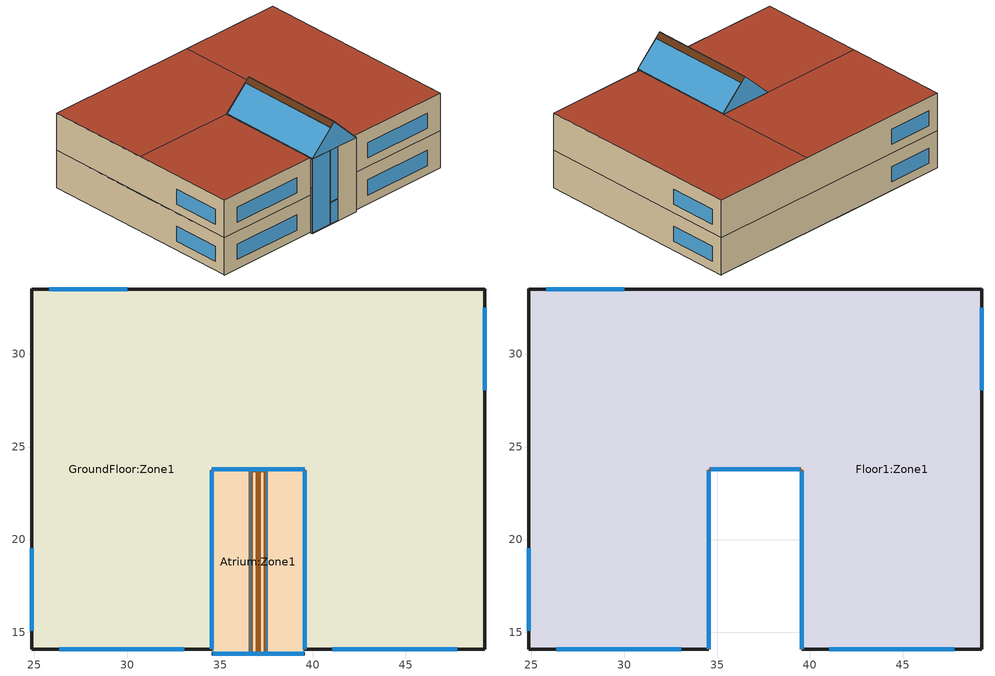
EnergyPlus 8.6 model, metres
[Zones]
GroundFloor:Zone1
 floor ground (Best practice Ground floor Medium weight): 49.27,14.08 39.56,14.08 39.56,23.79 49.27,23.79 z0; 49.27,23.79 34.56,23.79 34.56,33.49 49.27,33.49 z0; 34.56,14.08 24.85,14.08 24.85,33.49 34.56,33.49 z0
 wall outside (Best practice Wall Medium weight): 39.56,14.08 49.27,14.08 49.27,33.49 24.85,33.49 24.85,14.08 34.56,14.08 z0:3.5
 wall to Atrium:Zone1 (Best practice Semi-exposed wall Medium weight): 34.56,14.08 34.56,23.78 / 34.56,23.79 39.56,23.79 / 39.56,23.78 39.56,14.08 z0:3.5
 window x3 (1001): 49.27,28.03 49.27,32.48 / 24.85,19.54 24.85,15.09 z0.84:2.26
 window x4 (1001): 30,33.49 25.81,33.49 z0.84:2.26
 window (1001): 26.35,14.08 33.06,14.08 / 41.05,14.08 47.77,14.08 z0.84:2.26
 window inside (1002): 34.56,14.13 34.56,23.69 / 34.65,23.79 39.46,23.79 / 39.56,23.69 39.56,14.13 z0.55:2.45
 door inside (Holes and vents): 34.56,14.09 34.56,23.73 / 34.61,23.79 39.5,23.79 / 39.56,23.73 39.56,14.09 z2.99:3.49
Atrium:Zone1
 floor ground (Ireland Ground floor Medium weight): 39.56,13.84 34.56,13.84 34.56,23.78 39.56,23.78 z0
 wall outside (Ireland Wall Medium weight): 34.56,13.84,0 39.56,13.84,0 39.56,13.84,7 37.06,13.84,9.5 34.56,13.84,7; 39.56,23.78,7 34.56,23.78,7 37.06,23.78,9.5
 wall to Floor1:Zone1 (Best practice Semi-exposed wall Medium weight_Rev): 34.56,23.78 34.56,14.08 / 39.56,23.79 34.56,23.79 / 39.56,14.08 39.56,23.78 z3.5:7
 window inside (1002): 34.56,23.69 34.56,14.13 / 39.56,14.13 39.56,23.69 z4.05:5.93; 39.46,23.79 34.65,23.79 z4.05:5.94
 window (1001): 36.66,13.84 37.46,13.84 z2.12:6.94; 36.66,13.84 37.46,13.84 z0.04:2.04; 34.61,13.84,6.98 39.5,13.84,6.98 37.06,13.84,9.43; 39.55,23.78,7 34.57,23.78,7 37.06,23.78,9.5
 window x2 (1001): 34.65,13.84 36.57,13.84 z0.04:6.94
 door inside (Holes and vents): 34.56,23.73 34.56,14.09 / 39.56,14.09 39.56,23.73 z6.47:6.97; 39.5,23.79 34.61,23.79 z6.48:6.98
 door (Holes and vents): 37.48,13.84,9.08 37.48,23.73,9.08 37.1,23.73,9.46 37.1,13.84,9.46; 36.67,23.73,9.11 36.67,13.84,9.11 37.02,13.84,9.46 37.02,23.73,9.46
 roof outside (Uninsulated Pitched roof Lightweight): 39.56,13.84,7 39.56,23.78,7 37.06,23.78,9.5 37.06,13.84,9.5; 34.56,23.78,7 34.56,13.84,7 37.06,13.84,9.5 37.06,23.78,9.5
 skylight (1003): 39.51,13.88,7.04 39.51,23.69,7.04 37.51,23.69,9.05 37.51,13.88,9.05; 34.6,23.69,7.04 34.6,13.88,7.04 36.64,13.88,9.08 36.64,23.69,9.08
Floor1:Zone1
 floor to GroundFloor:Zone1 (1OOmm concrete slab_Reversed_Rev): 34.56,14.08 24.85,14.08 24.85,23.79 34.56,23.79 z3.5; 39.56,23.79 24.85,23.79 24.85,33.49 39.56,33.49 z3.5; 49.27,14.08 39.56,14.08 39.56,33.49 49.27,33.49 z3.5
 wall outside (Best practice Wall Medium weight): 39.56,14.08 49.27,14.08 49.27,33.49 24.85,33.49 24.85,14.08 34.56,14.08 z3.5:7
 window x3 (1001): 49.27,28.03 49.27,32.48 / 24.85,19.54 24.85,15.09 z4.34:5.76
 window x4 (1001): 30,33.49 25.81,33.49 z4.34:5.76
 window (1001): 26.35,14.08 33.06,14.08 / 41.05,14.08 47.77,14.08 z4.34:5.76
 roof outside (Best practice Flat roof Medium weight): 24.85,14.08 34.56,14.08 34.56,23.79 24.85,23.79 z7; 24.85,23.79 39.56,23.79 39.56,33.49 24.85,33.49 z7; 39.56,14.08 49.27,14.08 49.27,33.49 39.56,33.49 z7
[Site:Location]
Untitled (O1-O1:31-12)  (01-01:31-12): Latitude=53.43; Longitude=-6.25; Time Zone=0; Elevation {m}=85
[Site:GroundTemperature:BuildingSurface]
14, 14, 14, 14, 14, 14, 14, 14, 14, 14, 14, 14
[Site:GroundTemperature:Deep]
14, 14, 14, 14, 14, 14, 14, 14, 14, 14, 14, 14
[Site:GroundTemperature:Shallow]
14, 14, 14, 14, 14, 14, 14, 14, 14, 14, 14, 14
[Site:GroundTemperature:FCfactorMethod]
January FCfactorMethod ground temperature {C}=5.34; Februry FCfactorMethod ground temperature {C}=4.9; March FCfactorMethod ground temperature {C}=5.68; April FCfactorMethod ground temperature {C}=6.89; May FCfactorMethod ground temperature {C}=10.07; June FCfactorMethod ground temperature {C}=12.52; July FCfactorMethod ground temperature {C}=14.17; August FCfactorMethod ground temperature {C}=14.68; September FCfactorMethod ground temperature {C}=13.82; October FCfactorMethod ground temperature {C}=11.92; November FCfactorMethod ground temperature {C}=9.37; December FCfactorMethod ground temperature {C}=7.01
[Site:GroundReflectance]
0.2, 0.2, 0.2, 0.2, 0.2, 0.2, 0.2, 0.2, 0.2, 0.2, 0.2, 0.2
[Site:GroundReflectance:SnowModifier]
1, 1
[SizingPeriod:DesignDay] Day of Month=15; Humidity Condition Type=WetBulb; Barometric Pressure {N/M**2}=100308; Wind Direction {Degrees N=0, S=180}=0; Rain Indicator=No; Snow on ground indicator=No
Name | Month | Day Type -- used for schedules | Maximum Dry-Bulb Temperature {C} | Daily Dry-Bulb Temperature Range {C} | Wetbulb at Maximum Dry-Bulb{C} | Wind Speed {m/s} | Daylight Savings Time Indicator | Solar Model Indicator | Clearness {0.0 to 1.2} | Max Dry-Bulb {C} | Daily Temp Range {C} | Wet-Bulb at Max {C} | Wind Speed {M/Sec} | Clearness {0.0 to 1.2} - gives no sun (but does include long wave radiant heat exchange with sky)
Summer Design Day in Untitled (O1-O1:31-12) Jul | 7 | SummerDesignDay | 22 | 7.1 | 17.1 | 0 | Yes | ASHRAEClearSky | 0.98
Winter Design Day in Untitled (O1-O1:31-12) | 1 | WinterDesignDay |  |  |  |  | No |  |  | -2.7 | 0 | -2.7 | 17 | 0
[Building]
Building: North Axis=0; Terrain=Suburbs; Loads Convergence Tolerance=.04; Temperature Convergence Tolerance=.4; Solar Distribution=FullExterior; Maximum number of warmup days=25; Minimum number of warmup days=6
[Material:NoMass] Roughness=Rough; Thermal Emittance=0.9; Solar Absorptance=0.7; Visible Absorptance=0.7
Name | Resistance {m2-K/w}
11_RVAL_3 | .18
17_RVAL_2 | .15
[Construction]
Best practice Ground floor Medium weight: Urea Formaldehyde Foam_O2393, Cast Concrete_O1, Floor/Roof Screed_OO7, Timber Flooring_OO3
1OOmm concrete slab_Reversed_Rev: Cast Concrete (Dense)_O1
Best practice Wall Medium weight; Best practice Semi-exposed wall Medium weight: Brickwork Outer_O1O5, XPS Extruded Polystyrene  - CO2 Blowing_O1182, Concrete Block (Medium)_O1, Gypsum Plastering_OO13
Best practice Semi-exposed wall Medium weight_Rev: Gypsum Plastering_OO13, Concrete Block (Medium)_O1, XPS Extruded Polystyrene  - CO2 Blowing_O1182, Brickwork Outer_O1O5
Holes and vents: Holes and vents_O2
Best practice Flat roof Medium weight: Asphalt 1_OO1, MW Glass Wool (rolls)_O2512, 11_RVAL_3, Plasterboard_OO13
Ireland Wall Medium weight: Brickwork Outer_O1, XPS Extruded Polystyrene  - CO2 Blowing_OO674, Concrete Block (Medium)_O1, Gypsum Plastering_OO13
Ireland Ground floor Medium weight: Urea Formaldehyde Foam_O1327, Cast Concrete_O1, Floor/Roof Screed_OO7, Timber Flooring_OO3
Uninsulated Pitched roof Lightweight: Clay Tile (roofing)_OO25, 17_RVAL_2, Roofing Felt_OOO5
1001; 1002; 1003: 3, 1001, 3
[WindowMaterial:Gas]
1001: Gas type (Air - Argon - Krypton - Xenon - SF6 - Custom)=Air; Thickness {m}=.006
[WindowMaterial:Glazing]
3: Optical data type {SpectralAverage or Spectral}=SpectralAverage; Thickness {m}=.006; Solar transmittance at normal incidence=.775; Solar reflectance at normal incidence: front side=.071; Solar reflectance at normal incidence: back side=.071; Visible transmittance at normal incidence=.881; Visible reflectance at normal incidence: front side=.08; Visible reflectance at normal incidence: back side=.08; IR transmittance at normal incidence=0; IR emissivity: front side=.84; IR emissivity: back side=.84; Conductivity {W/m-K}=.9; Dirt Correction Factor for Solar and Visible Transmittance=1
[Material] Roughness=Rough; Thermal Emittance=0.9
Name | Thickness {m} | Conductivity {w/m-K} | Density {kg/m3} | Specific Heat {J/kg-K} | Solar Absorptance | Visible Absorptance
Urea Formaldehyde Foam_O2393 | .2393 | 0.04 | 10 | 1400 | 0.6 | 0.6
Cast Concrete_O1 | .1 | 1.13 | 2000 | 1000 | 0.6 | 0.6
Floor/Roof Screed_OO7 | .07 | 0.41 | 1200 | 840 | 0.73 | 0.73
Timber Flooring_OO3 | .03 | 0.14 | 650 | 1200 | 0.78 | 0.78
Cast Concrete (Dense)_O1 | .1 | 1.4 | 2100 | 840 | 0.6 | 0.6
Brickwork Outer_O1O5 | .105 | 0.84 | 1700 | 800 | 0.7 | 0.7
XPS Extruded Polystyrene  - CO2 Blowing_O1182 | .1182 | 0.034 | 35 | 1400 | 0.6 | 0.6
Concrete Block (Medium)_O1 | .1 | 0.51 | 1400 | 1000 | 0.6 | 0.6
Gypsum Plastering_OO13 | .013 | 0.4 | 1000 | 1000 | 0.5 | 0.5
Holes and vents_O2 | .2 | 0.1 | 12 | 840 | 0.7 | 0.7
Asphalt 1_OO1 | .01 | 0.7 | 2100 | 1000 | 0.85 | 0.9
MW Glass Wool (rolls)_O2512 | .2512 | 0.04 | 12 | 840 | 0.6 | 0.6
Plasterboard_OO13 | .013 | 0.25 | 2800 | 896 | 0.5 | 0.5
Brickwork Outer_O1 | .1 | 0.84 | 1700 | 800 | 0.7 | 0.7
XPS Extruded Polystyrene  - CO2 Blowing_OO674 | .0674 | 0.034 | 35 | 1400 | 0.6 | 0.6
Urea Formaldehyde Foam_O1327 | .1327 | 0.04 | 10 | 1400 | 0.6 | 0.6
Clay Tile (roofing)_OO25 | .025 | 1 | 2000 | 800 | 0.7 | 0.7
Roofing Felt_OOO5 | .005 | 0.19 | 960 | 837 | 0.8 | 0.8
[Zone] Relative North (to building)=0; Zone Type=1; Zone multiplier=1; Zone inside convection algorithm=TARP
Name | Zone volume | Floor Area | Part Of Total Floor Area
GroundFloor:Zone1; Floor1:Zone1 | 1489.03 | 425.4384 | Yes
Atrium:Zone1 | 410.125 | 49.7121 | No
[PEOPLE] Number of People SCHEDULE=Office_OpenOff_Occ; Number of People Calculation Method=People/Area; People per Zone Floor Area=.111; radiant fraction=.3; User Specified Sensible Fraction=AutoCalculate; CO2 generation rate per unit of activity level (units m3/s-W=3.82e-08; Enable ASHRAE 55 comfort warnings=No; MRT Calculation Type=ZoneAveraged; Work Efficiency SCHEDULE Name (0.0-1.0,real)=Work efficiency; Clothing Insulation Calculation Method=ClothingInsulationSchedule; Air Velocity SCHEDULE Name (units m/s, real)=AirVelocitySchedule
Name | Zone | Activity level SCHEDULE Name (units W/person, real) | Clothing Insulation SCHEDULE Name (real)
People GroundFloor:Zone1 | GroundFloor:Zone1 | Activity Schedule 1438 | Clothing Schedule 1438
People Floor1:Zone1 | Floor1:Zone1 | Activity Schedule 1460 | Clothing Schedule 1460
[Lights] Lighting SCHEDULE=Office_OpenOff_Light; Design Level calculation method=Watts/Area; Watts per Zone Area {W/m2}=9.9; Return Air Fraction=0; Radiant fraction=.37; Fraction Visible=.18; Fraction Replaceable=1
Name | Zone | LightsEndUseKey
GroundFloor:Zone1 General lighting | GroundFloor:Zone1 | ELECTRIC EQUIPMENT#GroundFloor:Zone1#GeneralLights
Floor1:Zone1 General lighting | Floor1:Zone1 | ELECTRIC EQUIPMENT#Floor1:Zone1#GeneralLights
[OtherEquipment] Fuel Type=Electricity; Equipment SCHEDULE=Office_OpenOff_Equip; Design Level calculation method=Watts/Area; Watts per Zone Area {watts/m2}=11.77; Latent fraction=0; Radiant fraction=.2; Fraction Lost=0; Carbon Dioxide Generation Rate=0
Name | Zone | End-use category
GroundFloor:Zone1 Equipment gain 1 | GroundFloor:Zone1 | ELECTRIC EQUIPMENT#GroundFloor:Zone1#05
Floor1:Zone1 Equipment gain 1 | Floor1:Zone1 | ELECTRIC EQUIPMENT#Floor1:Zone1#05
[WaterUse:Equipment] Peak Volumetric Flow Rate {m3/s}=2.62616e-06; DHW SCHEDULE=Office_OpenOff_Occ
Name | Target Temperature Schedule | Hot Water Supply Temperature Schedule | Cold Water Supply Temperature Schedule | Zone
DHW GroundFloor:Zone1 | DHW Supply Temperature GroundFloor:Zone1 | DHW Supply Temperature GroundFloor:Zone1 | DHW Mains Temperature GroundFloor:Zone1 | GroundFloor:Zone1
DHW Floor1:Zone1 | DHW Supply Temperature Floor1:Zone1 | DHW Supply Temperature Floor1:Zone1 | DHW Mains Temperature Floor1:Zone1 | Floor1:Zone1
[ZoneInfiltration:DesignFlowRate] Infiltration SCHEDULE=On 24/7; Design Volume Flow Rate calculation method=Flow/zone; Constant Term Coefficient=1; Temperature Term Coefficient=0; Velocity Term Coefficient=0; Velocity Squared Term Coefficient=0
Name | Zone | Design Volume Flow Rate (m3/s)
GroundFloor:Zone1 Infiltration | GroundFloor:Zone1 | .020681
Floor1:Zone1 Infiltration | Floor1:Zone1 | .020681
Atrium:Zone1 Infiltration | Atrium:Zone1 | .034177
[ZoneVentilation:DesignFlowRate] Natural Ventilation SCHEDULE=Office_OpenOff_Occ; Design Volume Flow Rate calculation method=Flow/zone; Natural ventilation rate (m3/s)=1.240862; Vent type - no fan energy=NATURAL; Pressure rise (Pa)=0; Total efficiency (0-1)=1; Constant Term Coefficient=1; Temperature Term Coefficient=0; Velocity Term Coefficient=0; Velocity Squared Term Coefficient=0; Minimum indoor temperature (degC)=24; Maximum Indoor Temperature {C}=100; Max temperature difference for operation=-50; Minimum outdoor Temperature (degC)=-100; Maximum outdoor Temperature {C}=100; Maximum WindSpeed {m/s}=40
Name | Zone
GroundFloor:Zone1 Nat Vent | GroundFloor:Zone1
Floor1:Zone1 Nat Vent | Floor1:Zone1
[Sizing:Zone] Zone Cooling Design Supply Air Temperature Input Method=SupplyAirTemperature; Zone Cooling Design Supply Air Temperature (C)=12; Zone Cooling Design Supply Air Temperature Difference=0; Zone Heating Design Supply Air Temperature Input Method=SupplyAirTemperature; Zone Heating Design Supply Air Temperature (C)=35; Zone Heating Design Supply Air Temperature Difference=0; Zone Cooling Design Supply Air Humidity Ratio (kgWater/kgDryAir)=0.0077; Zone Heating Design Supply Air Humidity Ratio (kgWater/kgDryAir)=0.0156; Zone Heating Sizing Factor=1.8; Zone Cooling Sizing Factor=1.3; Cooling Design Air Flow Method=DesignDay; Cooling Minimum Air Flow Fraction=0; Heating Design Air Flow Method=DesignDay
Name | Design Specification Outdoor Air Object | Design Specification Zone Air Distribution Object
GroundFloor:Zone1 | GroundFloor:Zone1 | GroundFloor:Zone1
Floor1:Zone1 | Floor1:Zone1 | Floor1:Zone1
[DesignSpecification:ZoneAirDistribution] Zone Air Distribution Effectiveness in Cooling Mode (dimensionless)=1; Zone Air Distribution Effectiveness in Heating Mode (dimensionless)=1
GroundFloor:Zone1; Floor1:Zone1
[DesignSpecification:OutdoorAir] Outdoor Air Method=AirChanges/Hour; Outdoor Air Flow per Person {m3/s}=0; Outdoor Air Flow per Zone Floor Area {m3/s-m2}=0; Outdoor Air Flow per Zone {m3/s}=0; Outdoor Air Flow Air Changes per Hour=3; Outdoor Air Flow Rate Fraction Schedule=Office_OpenOff_Occ
GroundFloor:Zone1; Floor1:Zone1
[ZoneControl:Thermostat]
GroundFloor:Zone1 Thermostat: GroundFloor:Zone1, Zone Control Type Sched, ThermostatSetpoint:DualSetpoint, Dual Setpoint - Zone GroundFloor:Zone1
Floor1:Zone1 Thermostat: Floor1:Zone1, Zone Control Type Sched, ThermostatSetpoint:DualSetpoint, Dual Setpoint - Zone Floor1:Zone1
[ThermostatSetpoint:DualSetpoint]
Dual Setpoint - Zone GroundFloor:Zone1: GroundFloor:Zone1 Heating Setpoint Schedule, GroundFloor:Zone1 Cooling SP Sch
Dual Setpoint - Zone Floor1:Zone1: Floor1:Zone1 Heating Setpoint Schedule, Floor1:Zone1 Cooling SP Sch
[Zone equipment]
GroundFloor:Zone1: GroundFloor:Zone1 Ideal Loads Air
Floor1:Zone1: Floor1:Zone1 Ideal Loads Air
[ZoneHVAC:IdealLoadsAirSystem] Maximum Heating Supply Air Temperature {C}=35; Minimum Cooling Supply Air Temperature {C}=12; Maximum Heating Supply Air Humidity Ratio {kg-H2O/kg-air}=0.0156; Minimum Cooling Supply Air Humidity Ratio {kg-H2O/kg-air}=0.0077; Heating Limit=LimitCapacity; Maximum Heating Air Flow Rate {m3/s}=Autosize; Maximum Sensible Heating Capacity=Autosize; Maximum Cooling Air Flow Rate {m3/s}=6.20431; Dehumidification Control Type=None; Humidification Control Type=None; Outdoor Air Economizer Type=DifferentialDryBulb; Heat Recovery Type=None
Name | Heating Availability Schedule | Cooling availability schedule
GroundFloor:Zone1 Ideal Loads Air | GroundFloor:Zone1 Heating Availability Sch | GroundFloor:Zone1 Cooling Availability Sch
Floor1:Zone1 Ideal Loads Air | Floor1:Zone1 Heating Availability Sch | Floor1:Zone1 Cooling Availability Sch
[Schedule:Compact]
Work efficiency; GroundFloor:Zone1 Cooling Availability Sch; Floor1:Zone1 Cooling Availability Sch: Any Number, Through: 12/31, For: AllDays, Until: 24:00, 0
AirVelocitySchedule: Any Number, Through: 12/31, For: AllDays, Until: 24:00, .137
On 24/7: Any Number, Through: 12/31, For: AllDays, Until: 24:00, 1
Office_OpenOff_Occ: Fraction, Through: 31 Dec, For: Weekdays SummerDesignDay, Until: 07:00, 0, Until: 08:00, 0.25, Until: 09:00, 0.5, Until: 12:00, 1, Until: 14:00, 0.75, Until: 17:00, 1, Until: 18:00, 0.5, Until: 19:00, 0.25, Until: 24:00, 0, For: Weekends, Until: 24:00, 0, For: Holidays, Until: 24:00, 0, For: WinterDesignDay AllOtherDays, Until: 24:00, 0
Office_OpenOff_Equip: Fraction, Through: 31 Dec, For: Weekdays SummerDesignDay, Until: 07:00, 0.05394, Until: 20:00, 1, Until: 24:00, 0.05394, For: Weekends, Until: 24:00, 0.05394, For: Holidays, Until: 24:00, 0.05394, For: WinterDesignDay AllOtherDays, Until: 24:00, 0
Office_OpenOff_Light: Fraction, Through: 31 Dec, For: Weekdays SummerDesignDay, Until: 07:00, 0, Until: 19:00, 1, Until: 24:00, 0, For: Weekends, Until: 24:00, 0, For: Holidays, Until: 24:00, 0, For: WinterDesignDay AllOtherDays, Until: 24:00, 0
Activity Schedule 1438; Activity Schedule 1460: Any Number, Through: 12/31, For: AllDays, Until: 24:00, 110.7
Clothing Schedule 1438; Clothing Schedule 1460: Any Number, Through: 4/1, For: AllDays, Until: 24:00, 1, Through: 9/30, For: AllDays, Until: 24:00, .5, Through: 12/31, For: AllDays, Until: 24:00, 1
DHW Supply Temperature GroundFloor:Zone1; DHW Supply Temperature Floor1:Zone1: Temperature, Through: 12/31, For: AllDays, Until: 24:00, 65
DHW Mains Temperature GroundFloor:Zone1; DHW Mains Temperature Floor1:Zone1: Temperature, Through: 12/31, For: AllDays, Until: 24:00, 10
GroundFloor:Zone1 Heating Setpoint Schedule; Floor1:Zone1 Heating Setpoint Schedule: Temperature, Through: 31 Dec, For: Weekdays SummerDesignDay, Until: 05:00, 12, Until: 19:00, 22, Until: 24:00, 12, For: WinterDesignDay, Until: 24:00, 22, For: Weekends, Until: 24:00, 12, For: Holidays, Until: 24:00, 12, For: AllOtherDays, Until: 24:00, -50
GroundFloor:Zone1 Heating Availability Sch; Floor1:Zone1 Heating Availability Sch: Temperature, Through: 31 Dec, For: Weekdays SummerDesignDay, Until: 05:00, 1, Until: 19:00, 1, Until: 24:00, 1, For: WinterDesignDay, Until: 24:00, 1, For: Weekends, Until: 24:00, 1, For: Holidays, Until: 24:00, 1, For: AllOtherDays, Until: 24:00, 0
GroundFloor:Zone1 Cooling SP Sch; Floor1:Zone1 Cooling SP Sch: Any Number, Through: 12/31, For: AllDays, Until: 24:00, 100
[Schedule:Day:Hourly]
Summer Control Type Day Sch; Winter Control Type Day Sch: Control Type, 4, 4, 4, 4, 4, 4, 4, 4, 4, 4, 4, 4, 4, 4, 4, 4, 4, 4, 4, 4, 4, 4, 4, 4
[Schedule:Week:Daily]
Summer Control Type Week Sch: Summer Control Type Day Sch, Summer Control Type Day Sch, Summer Control Type Day Sch, Summer Control Type Day Sch, Summer Control Type Day Sch, Summer Control Type Day Sch, Summer Control Type Day Sch, Summer Control Type Day Sch, Summer Control Type Day Sch, Summer Control Type Day Sch, Summer Control Type Day Sch, Summer Control Type Day Sch
Winter Control Type Week Sch: Winter Control Type Day Sch, Winter Control Type Day Sch, Winter Control Type Day Sch, Winter Control Type Day Sch, Winter Control Type Day Sch, Winter Control Type Day Sch, Winter Control Type Day Sch, Winter Control Type Day Sch, Winter Control Type Day Sch, Winter Control Type Day Sch, Winter Control Type Day Sch, Winter Control Type Day Sch
[Schedule:Year]
Zone Control Type Sched: Control Type, Winter Control Type Week Sch, 1, 1, 3, 31, Summer Control Type Week Sch, 4, 1, 9, 30, Winter Control Type Week Sch, 10, 1, 12, 31
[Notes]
Hourly weather file: C:\ProgramData\DesignBuilder\Weather Data\IRL_DUBLIN_IWEC.epw
